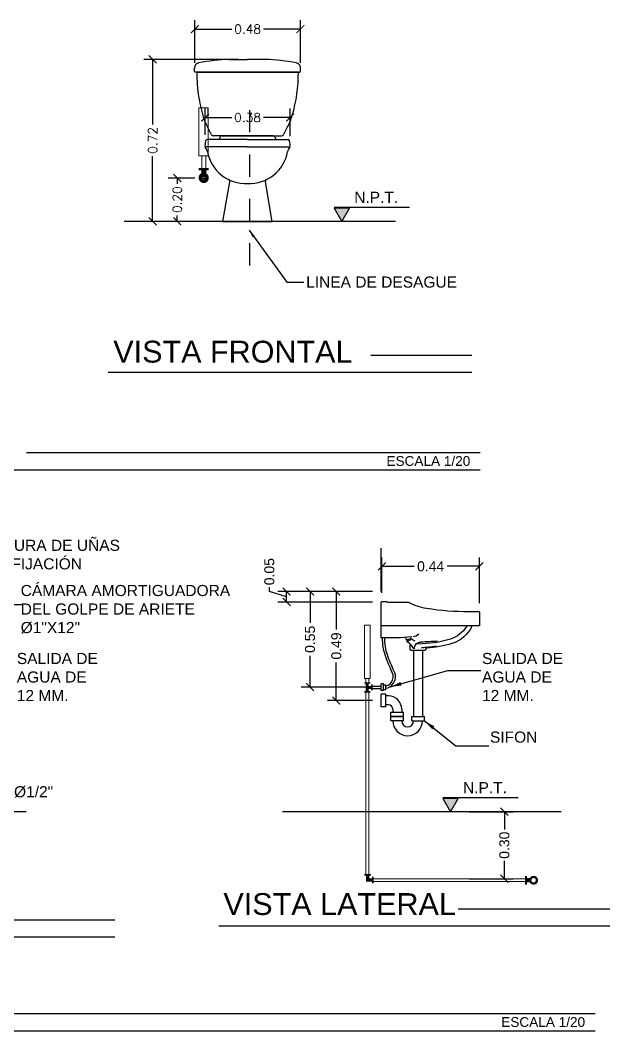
# Model space of a CAD drawing. Header units: inches. Extents: x -370 to 18, y -197 to 199.
# Drawn here: x -248.474 to -245.821, y -53.721 to -49.171 of the extents above; entities that cross this region are included whole.
import ezdxf

# ---------------------------------------------------------------- set-up
doc = ezdxf.new("R2010")
doc.units = ezdxf.units.IN
doc.header["$MEASUREMENT"] = 0
doc.header["$PDMODE"] = 34
doc.header["$PDSIZE"] = 0.2
doc.linetypes.add('CENTER', pattern=[2, 1.25, -0.25, 0.25, -0.25])
for name, color, linetype in [('1', 1, 'Continuous'), ('agua', 4, 'Continuous'), ('COTAS', 1, 'Continuous'), ('DRENAJE', 1, 'Continuous'), ('grada', 3, 'Continuous'), ('Layer4', 4, 'Continuous'), ('TEXT', 2, 'Continuous')]:
    doc.layers.add(name, color=color, linetype=linetype)
doc.styles.add('ARIAL', font='arial.ttf', dxfattribs={"height": 0.14})
doc.styles.add('NT_20', font='romans.shx', dxfattribs={"height": 0.0403})
doc.styles.add('SUBTITULOS', font='arial.ttf')
doc.dimstyles.new('80E20', dxfattribs={"dimtxt": 0.0403, "dimasz": 0.035, "dimexe": 0.04, "dimexo": 0.04, "dimgap": 0.01, "dimtad": 0, "dimzin": 1, "dimdsep": 46, "dimtxsty": 'NT_20', "dimblk": 'ARCHTICK', "dimcen": 2.5, "dimclrd": 1, "dimclre": 1, "dimclrt": 3, "dimadec": 0, "dimazin": 0, "dimtfac": 1, "dimtmove": 1, "dimatfit": 3, "dimfxl": 1, "dimlwd": -1, "dimlwe": -1, "dimarcsym": 0})

# ---------------------------------------------------------------- blocks, each defined once
blk = doc.blocks.new('_ArchTick')
at = {"color": 0, "linetype": 'ByBlock', "const_width": 0.15}
blk.add_lwpolyline([(-0.5, -0.5), (0.5, 0.5)], dxfattribs=at)
blk = doc.blocks.new('Inod_HydraEF')
at = {"color": 2, "linetype": 'Continuous'}
for p, q in [((-0.0805, 0.7288), (0, 0.7288)), ((0.0805, 0.7288), (0, 0.7288)), ((-0.238, 0.6746), (-0.238, 0.6891)), ((0.238, 0.6746), (0.238, 0.6891)), ((0, 0.6721), (-0.2355, 0.6721)), ((-0.2288, 0.6721), (0, 0.6721)), ((0, 0.6721), (0.2355, 0.6721)), ((0.2288, 0.6721), (0, 0.6721)), ((-0.1618, 0.3898), (-0.1806, 0.4251)), ((0.1618, 0.3898), (0.1806, 0.4251)), ((0, 0.3688), (-0.1793, 0.3688)), ((0, 0.3845), (-0.153, 0.3845)), ((-0.1231, 0.3798), (-0.1258, 0.3731)), ((-0.1161, 0.3845), (0, 0.3845)), ((-0.1161, 0.3845), (0, 0.3845)), ((0, 0.3845), (-0.1, 0.3845)), ((0, 0.3845), (-0.1, 0.3845)), ((0, 0.3845), (0.153, 0.3845)), ((0, 0.3845), (0.1, 0.3845)), ((0.1161, 0.3845), (0, 0.3845)), ((0, 0.3688), (0.1793, 0.3688)), ((0.1231, 0.3798), (0.1258, 0.3731)), ((0, 0.3348), (-0.191, 0.3348)), ((0, 0.3348), (0.191, 0.3348)), ((-0.1116, 0), (-0.0803, 0.1778)), ((0.1116, 0), (0.0803, 0.1778)), ((-0.1116, 0), (0.1116, 0))]:
    blk.add_line(p, q, dxfattribs=at)
for centre, radius, start, end in [((-0.0473, -0.1704), 0.8999, 92.1104, 101.0324), ((0.0473, -0.1704), 0.8999, 78.9676, 87.8896), ((-0.2174, 0.6921), 0.0208, 95.7858, 188.2142), ((0.2174, 0.6921), 0.0208, 351.7858, 84.2142), ((-0.2355, 0.6746), 0.0025, 180, 270), ((0.45, 0.6676), 0.6788, 179.6134, 196.3866), ((-0.45, 0.6676), 0.6788, 343.6134, 0.3866), ((0.2355, 0.6746), 0.0025, 270, 0), ((0.0524, 0.5489), 0.2638, 196.0165, 207.9835), ((-0.0524, 0.5489), 0.2638, 332.0165, 343.9835), ((-0.1793, 0.3588), 0.01, 90, 163.0021), ((-0.153, 0.3945), 0.01, 208, 270), ((-0.1327, 0.376), 0.0075, 270, 337.9553), ((-0.1161, 0.377), 0.0075, 90, 157.9553), ((-0.1161, 0.377), 0.0075, 90, 157.9553), ((0.1161, 0.377), 0.0075, 22.0447, 90), ((0.1327, 0.376), 0.0075, 202.0447, 270), ((0.153, 0.3945), 0.01, 270, 332), ((0.1793, 0.3588), 0.01, 16.9979, 90), ((-0.1291, 0.3434), 0.0625, 163.0021, 187.2766), ((-0.1886, 0.3358), 0.0025, 187.2766, 219.62), ((-0.2275, 0.3036), 0.048, 11.535, 39.62), ((0.2275, 0.3036), 0.048, 140.38, 168.465), ((0.1291, 0.3434), 0.0625, 352.7234, 16.9979), ((0.1886, 0.3358), 0.0025, 320.38, 352.7234), ((-0.0089, 0.3448), 0.1744, 190.4214, 272.9278), ((0.0089, 0.3448), 0.1744, 267.0722, 349.5786), ((-0.0896, 0.1795), 0.0095, 350, 63.972), ((0.0896, 0.1795), 0.0095, 116.028, 190)]:
    blk.add_arc(centre, radius, start, end, dxfattribs=at)
blk = doc.blocks.new('*D642')
at = {"layer": 'COTAS', "color": 1, "transparency": 16777216}
for p, q in [((-247.6881, -49.8818), (-247.8077, -49.8818)), ((-247.7677, -49.8818), (-247.7677, -49.9079)), ((-247.6028, -50.0768), (-247.8077, -50.0768)), ((-247.7677, -50.0768), (-247.7677, -50.0507))]:
    blk.add_line(p, q, dxfattribs=at)
at = {"layer": 'DEFPOINTS', "color": 0, "transparency": 16777216}
for p in [(-247.7677, -49.8818), (-247.6481, -49.8818), (-247.5628, -50.0768)]:
    blk.add_point(p, dxfattribs=at)
at = {"layer": 'COTAS', "color": 1, "transparency": 16777216, "xscale": 0.035, "yscale": 0.035, "zscale": 0.035}
for p, rotation in [((-247.7677, -49.8818), 90), ((-247.7677, -50.0768), 270)]:
    blk.add_blockref('_ArchTick', p, dxfattribs=dict(at, rotation=rotation))
at = {"layer": 'COTAS', "color": 3, "transparency": 16777216, "insert": (-247.7677, -49.9793), "char_height": 0.0403, "attachment_point": 5, "rotation": 90, "style": 'NT_20'}
blk.add_mtext('0.20', dxfattribs=at)
blk = doc.blocks.new('*D643')
at = {"layer": 'COTAS', "color": 1, "transparency": 16777216}
for p, q in [((-247.4912, -49.348), (-247.9183, -49.348)), ((-247.8783, -49.348), (-247.8783, -49.641)), ((-247.8783, -50.0768), (-247.8783, -49.7838)), ((-247.6028, -50.0768), (-247.9183, -50.0768))]:
    blk.add_line(p, q, dxfattribs=at)
at = {"layer": 'DEFPOINTS', "color": 0, "transparency": 16777216}
for p in [(-247.8783, -49.348), (-247.4512, -49.348), (-247.5628, -50.0768)]:
    blk.add_point(p, dxfattribs=at)
at = {"layer": 'COTAS', "color": 1, "transparency": 16777216, "xscale": 0.035, "yscale": 0.035, "zscale": 0.035}
for p, rotation in [((-247.8783, -49.348), 90), ((-247.8783, -50.0768), 270)]:
    blk.add_blockref('_ArchTick', p, dxfattribs=dict(at, rotation=rotation))
at = {"layer": 'COTAS', "color": 3, "transparency": 16777216, "insert": (-247.8783, -49.7124), "char_height": 0.0403, "attachment_point": 5, "rotation": 90, "style": 'NT_20'}
blk.add_mtext('0.72', dxfattribs=at)
blk = doc.blocks.new('*D644')
at = {"layer": 'COTAS', "color": 1, "transparency": 16777216}
for p, q in [((-247.6884, -49.3639), (-247.6884, -49.1714)), ((-247.2132, -49.3639), (-247.2132, -49.1714)), ((-247.6884, -49.2114), (-247.5222, -49.2114)), ((-247.2132, -49.2114), (-247.3794, -49.2114))]:
    blk.add_line(p, q, dxfattribs=at)
at = {"layer": 'DEFPOINTS', "color": 0, "transparency": 16777216}
for p in [(-247.2132, -49.2114), (-247.6884, -49.4039), (-247.2132, -49.4039)]:
    blk.add_point(p, dxfattribs=at)
at = {"layer": 'COTAS', "color": 1, "transparency": 16777216, "xscale": 0.035, "yscale": 0.035, "zscale": 0.035, "rotation": 180}
blk.add_blockref('_ArchTick', (-247.6884, -49.2114), dxfattribs=at)
at = {"layer": 'COTAS', "color": 1, "transparency": 16777216, "xscale": 0.035, "yscale": 0.035, "zscale": 0.035}
blk.add_blockref('_ArchTick', (-247.2132, -49.2114), dxfattribs=at)
at = {"layer": 'COTAS', "color": 3, "transparency": 16777216, "insert": (-247.4508, -49.2114), "char_height": 0.0403, "attachment_point": 5, "style": 'NT_20'}
blk.add_mtext('0.48', dxfattribs=at)
blk = doc.blocks.new('*D645')
at = {"layer": 'COTAS', "color": 1, "transparency": 16777216}
for p, q in [((-247.6425, -49.6881), (-247.6425, -49.5693)), ((-247.2596, -49.6934), (-247.2596, -49.5693)), ((-247.6425, -49.6093), (-247.5225, -49.6093)), ((-247.2596, -49.6093), (-247.3796, -49.6093))]:
    blk.add_line(p, q, dxfattribs=at)
at = {"layer": 'DEFPOINTS', "color": 0, "transparency": 16777216}
for p in [(-247.2596, -49.6093), (-247.6425, -49.7281), (-247.2596, -49.7334)]:
    blk.add_point(p, dxfattribs=at)
at = {"layer": 'COTAS', "color": 1, "transparency": 16777216, "xscale": 0.035, "yscale": 0.035, "zscale": 0.035, "rotation": 180}
blk.add_blockref('_ArchTick', (-247.6425, -49.6093), dxfattribs=at)
at = {"layer": 'COTAS', "color": 1, "transparency": 16777216, "xscale": 0.035, "yscale": 0.035, "zscale": 0.035}
blk.add_blockref('_ArchTick', (-247.2596, -49.6093), dxfattribs=at)
at = {"layer": 'COTAS', "color": 3, "transparency": 16777216, "insert": (-247.451, -49.6093), "char_height": 0.0403, "attachment_point": 5, "style": 'NT_20'}
blk.add_mtext('0.38', dxfattribs=at)
blk = doc.blocks.new('Lav_EmbajadorE')
at = {"color": 2, "linetype": 'Continuous', "ltscale": 20}
for p, q in [((-0.0771, 0.8356), (-0.1675, 0.8356)), ((-0.0525, 0.8386), (-0.0725, 0.8386)), ((-0.05, 0.6756), (-0.05, 0.8361)), ((-0.492, 0.7906), (-0.492, 0.7306)), ((-0.49, 0.7926), (-0.446, 0.7926)), ((-0.49, 0.7286), (-0.05, 0.7286)), ((-0.18, 0.6236), (-0.18, 0.643)), ((-0.245, 0.6186), (-0.185, 0.6186))]:
    blk.add_line(p, q, dxfattribs=at)
at = {"color": 1, "linetype": 'Continuous', "ltscale": 20}
blk.add_line((-0.1785, 0.6482), (-0.1928, 0.6286), dxfattribs=at)
at = {"color": 2, "linetype": 'Continuous', "ltscale": 20}
blk.add_lwpolyline([(-0.458, 0.7286, 0.211357), (-0.3675, 0.6492, 0.050869), (-0.2545, 0.6282, 0.038888)], format="xyb", dxfattribs=at)
for centre, radius, start, end in [((-0.3022, 1.0862), 0.2831, 279.8957, 297.1117), ((-0.1675, 0.8231), 0.0125, 90, 117.1117), ((-0.0771, 0.8381), 0.0025, 270, 336.4218), ((-0.0725, 0.8361), 0.0025, 90, 156.4218), ((-0.0525, 0.8361), 0.0025, 0, 90), ((-0.49, 0.7906), 0.002, 90, 180), ((-0.4363, 1.9297), 1.1372, 269.5104, 279.246), ((-0.49, 0.7306), 0.002, 180, 270), ((-0.4373, 0.7236), 0.005, 30.6286, 90), ((-0.3231, 0.7912), 0.1278, 210.6286, 252.5619), ((-0.1888, 0.721), 0.0417, 223.5597, 264.769), ((-0.2077, 1.1923), 0.545, 253.6269, 269.2289), ((-0.0925, 1.7038), 1.0291, 264.7313, 272.3674), ((-0.1803, 0.6679), 0.002, 64.9783, 233.4857), ((-0.1649, 0.6869), 0.0264, 231.123, 262.2077), ((-0.17, 0.643), 0.01, 125.1361, 180), ((-0.1664, 0.6978), 0.031, 244.9783, 273.8538), ((-0.1974, 0.682), 0.0377, 305.1361, 353.4541), ((-0.255, 0.6232), 0.005, 2.2998, 84.6763), ((-0.245, 0.6236), 0.005, 182.2998, 270), ((-0.185, 0.6236), 0.005, 270, 0)]:
    blk.add_arc(centre, radius, start, end, dxfattribs=at)
at = {"color": 1, "linetype": 'Continuous', "ltscale": 20}
for centre, radius, start, end in [((-0.2189, 1.5361), 0.8798, 264.5076, 269.4432), ((-0.199, 1.2251), 0.5957, 260.5438, 266.8706), ((-0.2264, 0.6299), 0.0264, 2.0752, 92.185), ((-0.2133, 0.7004), 0.0412, 285.0995, 322.6877), ((-0.1961, 0.631), 0.004, 182.0752, 323.8658)]:
    blk.add_arc(centre, radius, start, end, dxfattribs=at)
blk = doc.blocks.new('*D616')
at = {"layer": 'COTAS', "color": 1, "transparency": 16777216}
for p, q in [((2801.1412, 1179.0772), (2801.1412, 1179.0972)), ((2801.2187, 1179.054), (2801.1412, 1179.0772)), ((2801.6051, 1179.0777), (2801.1787, 1179.0777)), ((2801.2187, 1179.0303), (2801.2187, 1179.0777)), ((2801.6051, 1179.0303), (2801.1787, 1179.0303))]:
    blk.add_line(p, q, dxfattribs=at)
at = {"layer": 'DEFPOINTS', "color": 0, "transparency": 16777216}
for p in [(2801.2187, 1179.0777), (2801.6451, 1179.0777), (2801.6451, 1179.0303)]:
    blk.add_point(p, dxfattribs=at)
at = {"layer": 'COTAS', "color": 1, "transparency": 16777216, "xscale": 0.035, "yscale": 0.035, "zscale": 0.035}
for p, rotation in [((2801.2187, 1179.0777), 90), ((2801.2187, 1179.0303), 270)]:
    blk.add_blockref('_ArchTick', p, dxfattribs=dict(at, rotation=rotation))
at = {"layer": 'COTAS', "color": 3, "transparency": 16777216, "insert": (2801.1412, 1179.1672), "char_height": 0.045, "attachment_point": 5, "rotation": 90, "style": 'ARIAL'}
blk.add_mtext('0.05', dxfattribs=at)
blk = doc.blocks.new('*D617')
at = {"layer": 'COTAS', "color": 1, "transparency": 16777216}
for p, q in [((2801.6476, 1179.0725), (2801.6476, 1179.2312)), ((2802.0865, 1179.026), (2802.0865, 1179.2312)), ((2801.6476, 1179.1912), (2801.7933, 1179.1912)), ((2802.0865, 1179.1912), (2801.9408, 1179.1912))]:
    blk.add_line(p, q, dxfattribs=at)
at = {"layer": 'DEFPOINTS', "color": 0, "transparency": 16777216}
for p in [(2802.0865, 1179.1912), (2801.6476, 1179.0325), (2802.0865, 1178.986)]:
    blk.add_point(p, dxfattribs=at)
at = {"layer": 'COTAS', "color": 1, "transparency": 16777216, "xscale": 0.035, "yscale": 0.035, "zscale": 0.035, "rotation": 180}
blk.add_blockref('_ArchTick', (2801.6476, 1179.1912), dxfattribs=at)
at = {"layer": 'COTAS', "color": 1, "transparency": 16777216, "xscale": 0.035, "yscale": 0.035, "zscale": 0.035}
blk.add_blockref('_ArchTick', (2802.0865, 1179.1912), dxfattribs=at)
at = {"layer": 'COTAS', "color": 3, "transparency": 16777216, "insert": (2801.8671, 1179.1912), "char_height": 0.045, "attachment_point": 5, "style": 'ARIAL'}
blk.add_mtext('0.44', dxfattribs=at)
blk = doc.blocks.new('*D618')
at = {"layer": 'COTAS', "color": 1, "transparency": 16777216}
for p, q in [((2801.6051, 1179.0777), (2801.4025, 1179.0777)), ((2801.4425, 1179.0777), (2801.4425, 1178.9061)), ((2801.4425, 1178.587), (2801.4425, 1178.7586)), ((2801.6051, 1178.587), (2801.4025, 1178.587))]:
    blk.add_line(p, q, dxfattribs=at)
at = {"layer": 'DEFPOINTS', "color": 0, "transparency": 16777216}
for p in [(2801.4425, 1179.0777), (2801.6451, 1179.0777), (2801.6451, 1178.587)]:
    blk.add_point(p, dxfattribs=at)
at = {"layer": 'COTAS', "color": 1, "transparency": 16777216, "xscale": 0.035, "yscale": 0.035, "zscale": 0.035}
for p, rotation in [((2801.4425, 1179.0777), 90), ((2801.4425, 1178.587), 270)]:
    blk.add_blockref('_ArchTick', p, dxfattribs=dict(at, rotation=rotation))
at = {"layer": 'COTAS', "color": 3, "transparency": 16777216, "insert": (2801.4425, 1178.8324), "char_height": 0.045, "attachment_point": 5, "rotation": 90, "style": 'ARIAL'}
blk.add_mtext('0.49', dxfattribs=at)
blk = doc.blocks.new('*D619')
at = {"layer": 'COTAS', "color": 1, "transparency": 16777216}
for p, q in [((2801.6051, 1179.0777), (2801.2843, 1179.0777)), ((2801.3243, 1179.0777), (2801.3243, 1178.9363)), ((2801.3243, 1178.6474), (2801.3243, 1178.7888)), ((2801.6051, 1178.6474), (2801.2843, 1178.6474))]:
    blk.add_line(p, q, dxfattribs=at)
at = {"layer": 'DEFPOINTS', "color": 0, "transparency": 16777216}
for p in [(2801.3243, 1179.0777), (2801.6451, 1179.0777), (2801.6451, 1178.6474)]:
    blk.add_point(p, dxfattribs=at)
at = {"layer": 'COTAS', "color": 1, "transparency": 16777216, "xscale": 0.035, "yscale": 0.035, "zscale": 0.035}
for p, rotation in [((2801.3243, 1179.0777), 90), ((2801.3243, 1178.6474), 270)]:
    blk.add_blockref('_ArchTick', p, dxfattribs=dict(at, rotation=rotation))
at = {"layer": 'COTAS', "color": 3, "transparency": 16777216, "insert": (2801.3243, 1178.8626), "char_height": 0.045, "attachment_point": 5, "rotation": 90, "style": 'ARIAL'}
blk.add_mtext('0.55', dxfattribs=at)
blk = doc.blocks.new('*D602')
at = {"layer": 'COTAS', "color": 1, "transparency": 16777216}
for p, q in [((2802.0406, 1178.0865), (2802.2389, 1178.0865)), ((2802.1989, 1178.0865), (2802.1989, 1178.0057)), ((2802.1989, 1177.7849), (2802.1989, 1177.8657)), ((2802.0406, 1177.7849), (2802.2389, 1177.7849))]:
    blk.add_line(p, q, dxfattribs=at)
at = {"layer": 'DEFPOINTS', "color": 0, "transparency": 16777216}
for p in [(2802.0006, 1178.0865), (2802.1989, 1178.0865), (2802.0006, 1177.7849)]:
    blk.add_point(p, dxfattribs=at)
at = {"layer": 'COTAS', "color": 1, "transparency": 16777216, "xscale": 0.035, "yscale": 0.035, "zscale": 0.035}
for p, rotation in [((2802.1989, 1178.0865), 90), ((2802.1989, 1177.7849), 270)]:
    blk.add_blockref('_ArchTick', p, dxfattribs=dict(at, rotation=rotation))
at = {"layer": 'COTAS', "color": 3, "transparency": 16777216, "insert": (2802.1989, 1177.9357), "char_height": 0.045, "attachment_point": 5, "rotation": 90, "style": 'ARIAL'}
blk.add_mtext('0.30', dxfattribs=at)
blk = doc.blocks.new('FGGTFR')
at = {"layer": 'grada'}
blk.add_hatch(color=256, dxfattribs=at).paths.add_polyline_path([(2801.957, 1178.0865), (2801.9914, 1178.1461), (2801.9226, 1178.1461)])
at = {"color": 2, "lineweight": 0}
for p, q in [((2801.569, 1178.9264), (2801.5951, 1178.9264)), ((2801.569, 1178.6858), (2801.569, 1178.9264)), ((2801.5951, 1178.9264), (2801.5951, 1178.6858)), ((2801.5951, 1178.6858), (2801.569, 1178.6858)), ((2801.5756, 1178.6858), (2801.5756, 1178.6663)), ((2801.5885, 1178.6858), (2801.5885, 1178.6663)), ((2801.5756, 1178.6262), (2801.5756, 1177.8056)), ((2801.5885, 1178.6262), (2801.5885, 1177.8056)), ((2801.6065, 1177.7721), (2802.2903, 1177.7721))]:
    blk.add_line(p, q, dxfattribs=at)
at = {"color": 1, "lineweight": 0}
for p, q in [((2801.5756, 1178.6663), (2801.5885, 1178.6663)), ((2801.6065, 1177.7849), (2802.2903, 1177.7849))]:
    blk.add_line(p, q, dxfattribs=at)
at = {"color": 12}
for p, q in [((2800.0464, 1178.0865), (2798.8893, 1178.0865)), ((2802.4551, 1178.0865), (2801.2007, 1178.0865))]:
    blk.add_line(p, q, dxfattribs=at)
at = {"layer": '1'}
for p, q in [((2801.6021, 1178.6512), (2801.6451, 1178.6512)), ((2801.6021, 1178.6412), (2801.6451, 1178.6412))]:
    blk.add_line(p, q, dxfattribs=at)
at = {"layer": 'agua', "color": 1, "lineweight": 0}
for points, const_width in [([(2801.5954, 1178.6663), (2801.5687, 1178.6663)], 0.00668), ([(2801.582, 1178.6663), (2801.582, 1178.6262)], 0.0134), ([(2801.6021, 1178.6596), (2801.6021, 1178.6329)], 0.00668), ([(2801.5954, 1178.6262), (2801.5687, 1178.6262)], 0.00668), ([(2801.582, 1178.6462), (2801.6021, 1178.6462)], 0.0134), ([(2801.599, 1177.802), (2801.5688, 1177.802)], 0.00754), ([(2801.5839, 1177.802), (2801.5839, 1177.7794), (2801.6065, 1177.7794)], 0.0151), ([(2801.6065, 1177.7945), (2801.6065, 1177.7643)], 0.00754), ([(2802.296, 1177.778), (2802.3158, 1177.778)], 0.0198)]:
    blk.add_lwpolyline(points, dxfattribs=dict(at, const_width=const_width))
at = {"layer": 'agua', "color": 1, "lineweight": 0, "const_width": 0.00989, "flags": 128}
blk.add_lwpolyline([(2802.296, 1177.7977), (2802.296, 1177.7582)], dxfattribs=at)
at = {"layer": 'agua', "color": 1, "const_width": 0.00989}
blk.add_lwpolyline([(2802.3306, 1177.7928, 1), (2802.3306, 1177.7631, 1)], format="xyb", close=True, dxfattribs=at)
at = {"layer": 'COTAS', "color": 12}
blk.add_line((2801.6451, 1179.0777), (2801.6451, 1179.2724), dxfattribs=at)
at = {"layer": 'COTAS', "color": 2}
for points in [[(2801.6647, 1178.6525, 0.169784), (2801.6896, 1178.6679, 0.294284), (2801.6946, 1178.7139, -0.034657), (2801.6633, 1178.7888, -0.083652), (2801.6505, 1178.8692)], [(2801.6647, 1178.6423, 0.180226), (2801.6974, 1178.6616, 0.294284), (2801.7035, 1178.7184, -0.034657), (2801.6728, 1178.792, -0.083652), (2801.6605, 1178.8691)]]:
    blk.add_lwpolyline(points, format="xyb", dxfattribs=at)
at = {"layer": 'DRENAJE'}
for p, q in [((2801.7901, 1178.8125), (2801.7901, 1178.5153)), ((2801.8301, 1178.8125), (2801.8301, 1178.5153)), ((2801.6451, 1178.6329), (2801.6451, 1178.6619)), ((2801.6551, 1178.6619), (2801.6451, 1178.6619)), ((2801.6551, 1178.6329), (2801.6551, 1178.6619)), ((2801.6551, 1178.6578), (2801.6647, 1178.6578)), ((2801.6647, 1178.6371), (2801.6647, 1178.6578)), ((2801.6551, 1178.6329), (2801.6451, 1178.6329)), ((2801.6451, 1178.558), (2801.6451, 1178.616)), ((2801.6651, 1178.616), (2801.6451, 1178.616)), ((2801.6551, 1178.6371), (2801.6647, 1178.6371)), ((2801.6651, 1178.558), (2801.6651, 1178.616)), ((2801.6768, 1178.608), (2801.6651, 1178.608)), ((2801.6768, 1178.568), (2801.6651, 1178.568)), ((2801.6651, 1178.558), (2801.6451, 1178.558)), ((2801.6875, 1178.5353), (2801.7455, 1178.5353)), ((2801.6875, 1178.5153), (2801.6875, 1178.5353)), ((2801.6968, 1178.548), (2801.6968, 1178.5353)), ((2801.7368, 1178.548), (2801.7368, 1178.5353)), ((2801.7455, 1178.5153), (2801.7455, 1178.5353)), ((2801.7455, 1178.5153), (2801.6875, 1178.5153)), ((2801.6875, 1178.4953), (2801.6875, 1178.5153)), ((2801.6875, 1178.5153), (2801.7455, 1178.5153)), ((2801.7455, 1178.4953), (2801.6875, 1178.4953)), ((2801.7455, 1178.4953), (2801.7455, 1178.5153)), ((2801.7821, 1178.5153), (2801.8401, 1178.5153)), ((2801.7821, 1178.4953), (2801.7821, 1178.5153)), ((2801.7821, 1178.4953), (2801.8401, 1178.4953)), ((2801.8401, 1178.4953), (2801.8401, 1178.5153))]:
    blk.add_line(p, q, dxfattribs=at)
for centre, radius, start, end in [((2801.6768, 1178.548), 0.06, 0, 90), ((2801.6768, 1178.548), 0.02, 0, 90), ((2801.7635, 1178.4953), 0.0666, 180, 0), ((2801.7635, 1178.4953), 0.0266, 180, 0)]:
    blk.add_arc(centre, radius, start, end, dxfattribs=at)
at = {"layer": 'grada'}
blk.add_lwpolyline([(2801.957, 1178.0865), (2801.9914, 1178.1461), (2801.9226, 1178.1461)], close=True, dxfattribs=at)
at = {"layer": 'Layer4'}
blk.add_line((2801.9226, 1178.151), (2802.2617, 1178.151), dxfattribs=at)
at = {"layer": 'TEXT', "color": 1}
for points in [[(2801.9904, 1177.6497), (2802.6734, 1177.6497)], [(2799.8081, 1177.5999), (2800.446, 1177.5999)], [(2799.4546, 1177.1776), (2802.6071, 1177.1776)]]:
    blk.add_lwpolyline(points, dxfattribs=at)
at = {"layer": 'TEXT', "color": 7}
for points in [[(2800.9137, 1177.5724), (2802.6734, 1177.5724)], [(2798.6863, 1177.5226), (2800.446, 1177.5226)], [(2797.2282, 1177.1003), (2802.6071, 1177.1003)]]:
    blk.add_lwpolyline(points, dxfattribs=at)
at = {"layer": 'COTAS', "xscale": -1}
blk.add_blockref('Lav_EmbajadorE', (2801.5951, 1178.194), dxfattribs=at)
at = {"layer": 'COTAS', "color": 3, "char_height": 0.05, "attachment_point": 1, "style": 'ARIAL'}
for s, insert in [('ALTURA DE UÑAS\\PDE FIJACIÓN', (2799.8633, 1179.3107)), ('CÁMARA AMORTIGUADORA\\PDEL GOLPE DE ARIETE\\P%%C1"X12"', (2800.022, 1179.1073)), ('SALIDA DE\\PAGUA DE\\P12 MM.', (2800.0045, 1178.8013)), ('SALIDA DE\\PAGUA DE\\P12 MM.', (2802.0983, 1178.8013)), ('SIFON', (2802.1341, 1178.4474)), ('PVC.%%C1/2"', (2799.829, 1178.2014))]:
    blk.add_mtext(s, dxfattribs=dict(at, insert=insert))
at = {"layer": 'TEXT', "color": 4, "style": 'ARIAL'}
blk.add_text('VISTA LATERAL', height=0.09838, dxfattribs=at).set_placement((2800.9343, 1177.6215))
at = {"layer": 'TEXT', "color": 2, "style": 'SUBTITULOS'}
blk.add_text('ESCALA 1/20', height=0.043794, dxfattribs=at).set_placement((2802.1849, 1177.1178))
at = {"layer": 'TEXT', "insert": (2802.2105, 1178.1948), "char_height": 0.05, "attachment_point": 6, "style": 'ARIAL'}
blk.add_mtext('N.P.T.', dxfattribs=at)
at = {"layer": 'COTAS'}
for base, p1, p2, picture, middle in [((2801.2187, 1179.0777), (2801.6451, 1179.0303), (2801.6451, 1179.0777), '*D616', (2801.1412, 1179.1072)), ((2801.4425, 1179.0777), (2801.6451, 1178.587), (2801.6451, 1179.0777), '*D618', (2801.4425, 1178.8324)), ((2802.1989, 1178.0865), (2802.0006, 1177.7849), (2802.0006, 1178.0865), '*D602', (2802.1989, 1177.9357))]:
    dim = blk.add_linear_dim(base=base, p1=p1, p2=p2, angle=90, dimstyle='80E20', dxfattribs=at)
    dim.commit()
    dim.dimension.update_dxf_attribs({"geometry": picture, "text_midpoint": middle})
dim = blk.add_linear_dim(base=(2802.0865, 1179.1912), p1=(2801.6476, 1179.0325), p2=(2802.0865, 1178.986), dimstyle='80E20', dxfattribs=at)
dim.commit()
dim.dimension.update_dxf_attribs({"geometry": '*D617', "text_midpoint": (2801.8671, 1179.1912)})
dim = blk.add_linear_dim(base=(2801.3243, 1179.0777), p1=(2801.6451, 1178.6474), p2=(2801.6451, 1179.0777), angle=90, text='0.55', dimstyle='80E20', dxfattribs=at)
dim.commit()
dim.dimension.update_dxf_attribs({"geometry": '*D619', "text_midpoint": (2801.3243, 1178.8626)})
for points in [[(2799.5159, 1178.8728), (2799.8797, 1179.0194), (2800.0287, 1179.0194)], [(2801.6856, 1178.6488), (2801.9441, 1178.7221), (2802.0931, 1178.7221)], [(2801.8401, 1178.4953), (2801.98, 1178.3838), (2802.1289, 1178.3838)]]:
    blk.add_leader(points, dimstyle='80E20', override={"dimasz": 0.05}, dxfattribs=at)

msp = doc.modelspace()

# ---------------------------------------------------------------- hatches: boundary and pattern name
at = {"layer": 'grada'}
msp.add_hatch(color=256, dxfattribs=at).paths.add_polyline_path([(-247.02652, -50.0768), (-246.99214, -50.01725), (-247.0609, -50.01725)])

# ---------------------------------------------------------------- linework, layer by layer
at = {"color": 2, "lineweight": 0}
for p, q in [((-247.65735, -49.78225), (-247.65735, -49.83705)), ((-247.6391, -49.78225), (-247.6391, -49.83616))]:
    msp.add_line(p, q, dxfattribs=at)
at = {"color": 1, "lineweight": 0}
for p, q in [((-247.63001, -49.88321), (-247.66725, -49.88321)), ((-247.66669, -49.8818), (-247.62945, -49.8818)), ((-247.64857, -49.86753), (-247.64857, -49.89933)), ((-247.64813, -49.86611), (-247.64813, -49.89792))]:
    msp.add_line(p, q, dxfattribs=at)
at = {"color": 12}
msp.add_line((-246.78584, -50.0768), (-248.00594, -50.0768), dxfattribs=at)
at = {"color": 1, "lineweight": 0}
msp.add_lwpolyline([(-247.62863, -49.78225), (-247.67033, -49.78225), (-247.67033, -49.56553), (-247.62863, -49.56553)], close=True, dxfattribs=at)
for centre, radius in [((-247.64857, -49.88321), 0.01164), ((-247.64813, -49.8818), 0.01164), ((-247.64857, -49.88321), 0.00943), ((-247.64813, -49.8818), 0.00943)]:
    msp.add_circle(centre, radius, dxfattribs=at)
at = {"layer": 'agua', "color": 1, "lineweight": 0, "const_width": 0.01131, "flags": 128}
msp.add_lwpolyline([(-247.6255, -49.84219), (-247.67075, -49.84219)], dxfattribs=at)
at = {"layer": 'agua', "color": 1, "const_width": 0.01131}
for points in [[(-247.66554, -49.88038, -1), (-247.6316, -49.88038, -1)], [(-247.63116, -49.8818, 1), (-247.66509, -49.8818, 1)]]:
    msp.add_lwpolyline(points, format="xyb", close=True, dxfattribs=at)
at = {"layer": 'agua', "color": 1, "lineweight": 0, "const_width": 0.02262}
msp.add_lwpolyline([(-247.64813, -49.84219), (-247.64813, -49.86481)], dxfattribs=at)
at = {"layer": 'COTAS'}
for p, q in [((-247.62863, -49.57553), (-247.62863, -49.56553)), ((-247.62863, -49.60553), (-247.62863, -49.57553))]:
    msp.add_line(p, q, dxfattribs=at)
at = {"layer": 'COTAS', "linetype": 'CENTER', "ltscale": 0.005}
msp.add_line((-247.44225, -49.57574), (-247.44225, -50.28277), dxfattribs=at)
at = {"layer": 'grada'}
msp.add_lwpolyline([(-247.02652, -50.0768), (-246.99214, -50.01725), (-247.0609, -50.01725)], close=True, dxfattribs=at)
at = {"layer": 'Layer4'}
msp.add_line((-247.0609, -50.01235), (-246.7218, -50.01235), dxfattribs=at)
at = {"layer": 'TEXT', "color": 1}
for points in [[(-246.89616, -50.67899), (-246.44115, -50.67899)], [(-248.4465, -51.11769), (-246.40377, -51.11769)]]:
    msp.add_lwpolyline(points, dxfattribs=at)
at = {"layer": 'TEXT', "color": 7}
for points in [[(-248.07799, -50.75637), (-246.44115, -50.75637)], [(-250.4533, -51.19507), (-246.40377, -51.19507)]]:
    msp.add_lwpolyline(points, dxfattribs=at)

# ---------------------------------------------------------------- block references
msp.add_blockref('FGGTFR', (-3048.4941, -1230.82104))
at = {"layer": 'COTAS'}
msp.add_blockref('Inod_HydraEF', (-247.45116, -50.0768), dxfattribs=at)

# ---------------------------------------------------------------- texts
at = {"layer": 'COTAS', "color": 3, "insert": (-247.18744, -50.32511), "char_height": 0.05, "attachment_point": 1, "style": 'ARIAL'}
msp.add_mtext('LINEA DE DESAGUE', dxfattribs=at)
at = {"layer": 'TEXT', "color": 4, "style": 'ARIAL'}
msp.add_text('VISTA FRONTAL', height=0.0983798, dxfattribs=at).set_placement((-248.05538, -50.71276))
at = {"layer": 'TEXT', "color": 2, "style": 'SUBTITULOS'}
msp.add_text('ESCALA 1/20', height=0.0437944, dxfattribs=at).set_placement((-246.82596, -51.17757))
at = {"layer": 'TEXT', "insert": (-246.77298, -49.96851), "char_height": 0.05, "attachment_point": 6, "style": 'ARIAL'}
msp.add_mtext('N.P.T.', dxfattribs=at)

# ---------------------------------------------------------------- dimensions: what is measured, and where the dimension line sits
at = {"layer": 'COTAS'}
for base, p1, p2, picture, middle in [((-247.21316, -49.21138), (-247.68843, -49.40393), (-247.21316, -49.40393), '*D644', (-247.45079, -49.21138)), ((-247.25956, -49.60931), (-247.64254, -49.72808), (-247.25956, -49.73338), '*D645', (-247.45105, -49.60931))]:
    dim = msp.add_linear_dim(base=base, p1=p1, p2=p2, dimstyle='80E20', dxfattribs=at)
    dim.commit()
    dim.dimension.update_dxf_attribs({"geometry": picture, "text_midpoint": middle})
dim = msp.add_linear_dim(base=(-247.87826, -49.348), p1=(-247.56279, -50.0768), p2=(-247.45116, -49.348), angle=90, text='0.72', dimstyle='80E20', dxfattribs=at)
dim.commit()
dim.dimension.update_dxf_attribs({"geometry": '*D643', "text_midpoint": (-247.87826, -49.7124)})
dim = msp.add_linear_dim(base=(-247.7677243254, -49.8817974578), p1=(-247.5627852518, -50.0767974578), p2=(-247.6481252392, -49.8817974578), angle=90, dimstyle='80E20', dxfattribs=at)
dim.commit()
dim.dimension.update_dxf_attribs({"geometry": '*D642', "text_midpoint": (-247.7677243254, -49.9792974578)})

# ---------------------------------------------------------------- leaders
at = {"layer": 'COTAS', "annotation_type": 0, "has_hookline": 1, "hookline_direction": 0}
for points in [[(-249.4596, -50.1168), (-249.28903, -50.50011), (-248.927, -50.50011)], [(-247.44423, -50.1168), (-247.27367, -50.35011), (-247.19744, -50.35011)]]:
    msp.add_leader(points, dimstyle='80E20', override={"dimgap": 0.01, "dimtad": 0}, dxfattribs=at)

doc.saveas('drawing.dxf')
